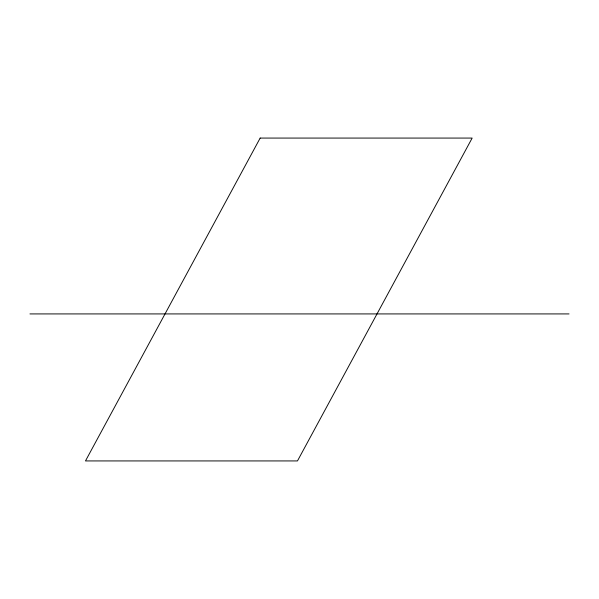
<?xml version="1.0" encoding="UTF-8"?>
<svg xmlns="http://www.w3.org/2000/svg" width="599" height="599" viewBox="0 0 599 599"><rect width="100%" height="100%" fill="white"/><g stroke="black" fill="none" stroke-linecap="round" stroke-linejoin="round"><path stroke-width="0.9" d="M29.95 313.921L569.035 313.921M260.161 138.07L85.477 460.931L297.471 460.931L472.154 138.07L260.161 138.07"/></g></svg>
